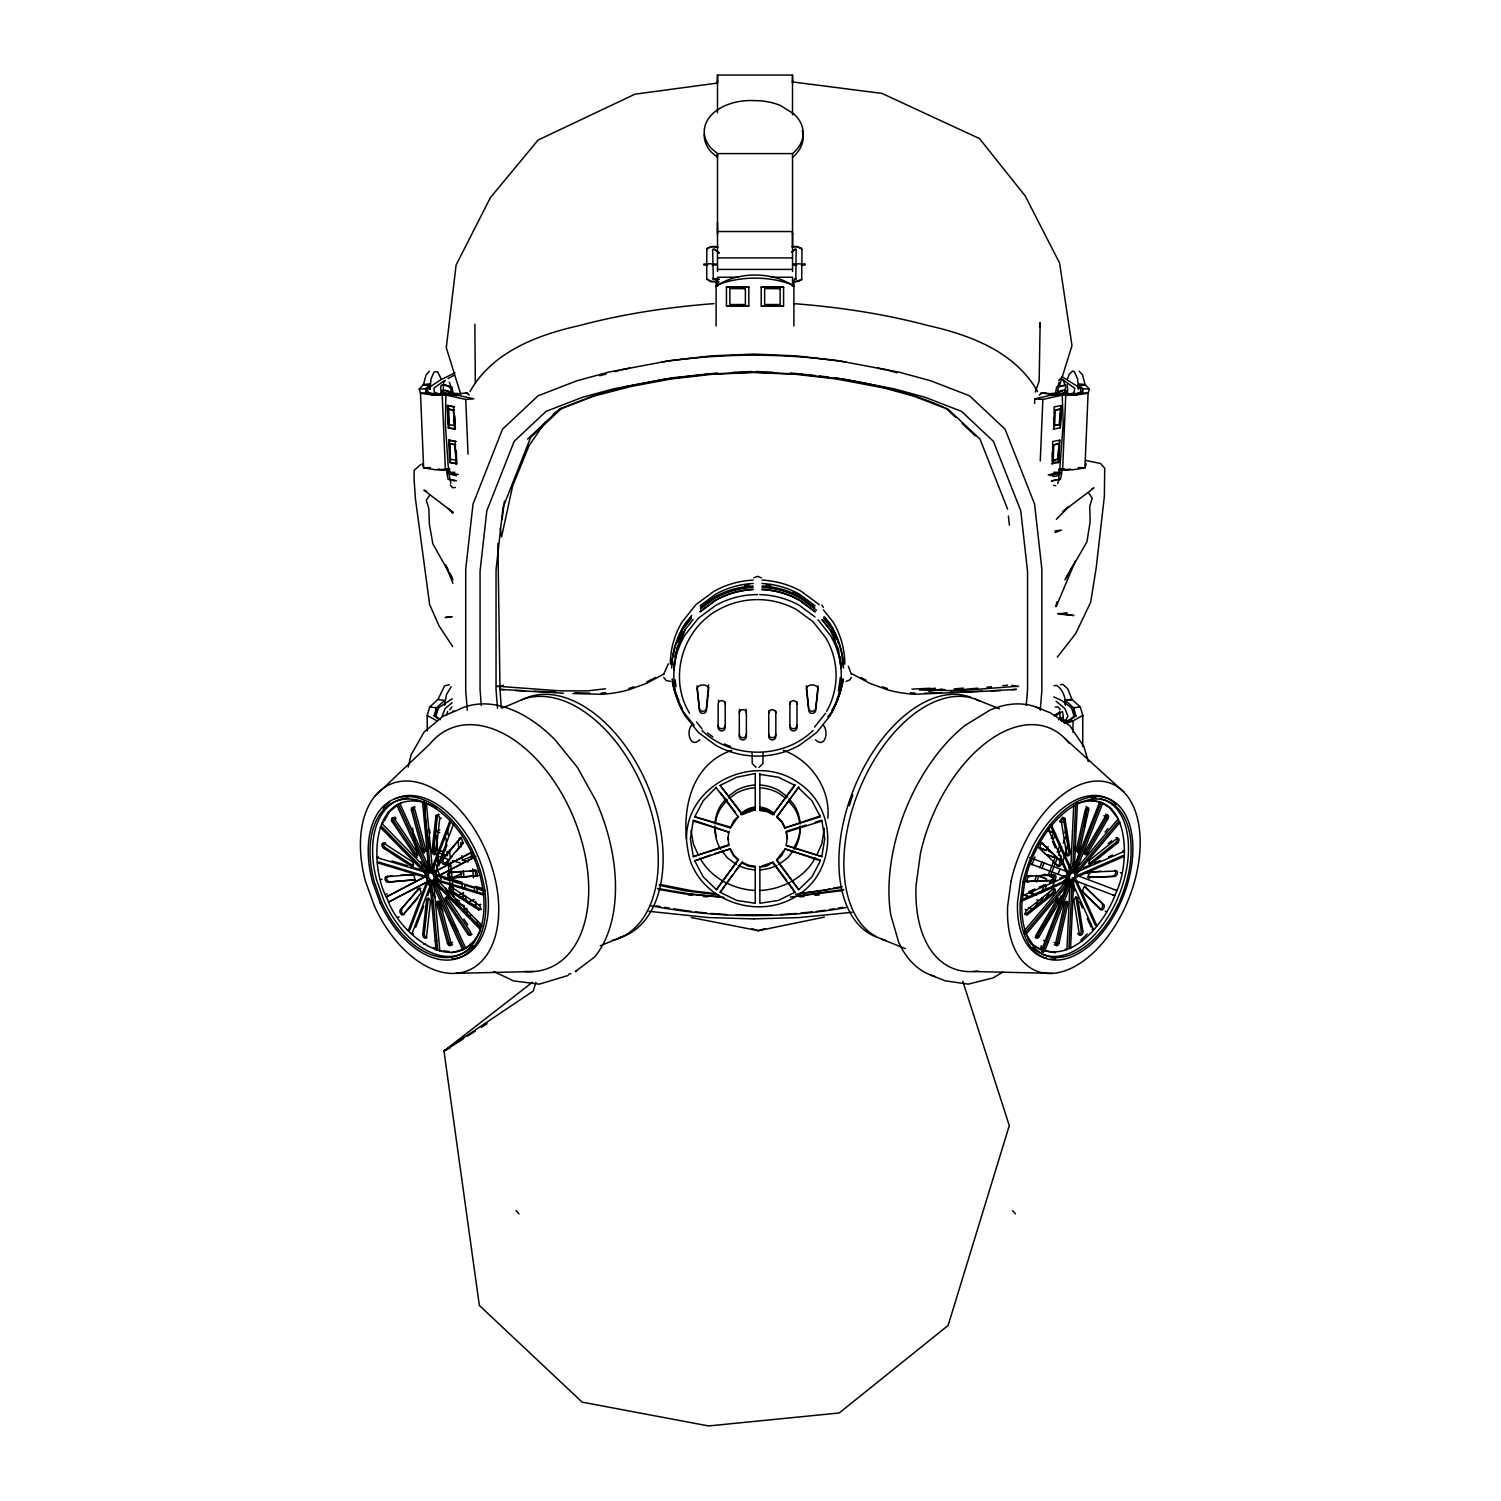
<?xml version="1.0" encoding="UTF-8"?>
<svg xmlns="http://www.w3.org/2000/svg" width="1501" height="1501" viewBox="0 0 1501 1501"><rect width="100%" height="100%" fill="white"/><g stroke="black" fill="none" stroke-linecap="round" stroke-linejoin="round"><path stroke-width="1.5" d="M717.497 229.297L717.497 228.208M717.497 112.669L717.497 75.05L792.528 75.05L792.528 82.367M717.497 234.25L717.497 222.317M717.497 157.192L717.497 153.609L711.624 148.655A45.274 30.977 0 0 1 713.575 112.856C724.964 103.231 740.368 99.873 755.003 100.623A48.595 33.247 0 0 1 780.689 105.633L793.823 113.888A47.225 32.29 0 0 1 792.528 153.609L792.528 271.4M755.247 810.502L755.247 773.503L736.803 777.218L720.161 785.398L742.169 814.611L755.247 809.621L748.38 810.671L742.169 814.611M789.47 884.07L794.967 892.269L778.325 900.45L759.862 903.264L759.881 866.265M792.528 234.175L792.528 233.162M792.509 114.789L792.528 75.05M792.528 247.121L792.528 232.58M706.727 278.754L706.783 249.466M712.6 249.541L713.35 279.055A3.096 2.927 0 0 0 713.951 279.148L718.923 279.148M1065.485 704.87C1065.597 697.796 1062.877 689.072 1056.404 685.375L1054.002 685.713M1072.99 732.413L1073.027 720.93L1082.821 715.395L1080.288 706.971L1072.014 699.447L1067.755 688.828L1062.933 684.4L1060.513 684.719M1082.709 746.597L1082.821 715.395M1065.335 705.038L1065.354 700.442L1072.014 699.447L1065.391 700.367L1072.014 699.447M1073.496 714.682L1073.553 707.797L1065.429 700.498M1061.882 469.194L1061.845 470.695A14.71 4.109 -84.6 0 1 1061.582 474.072L1060.363 479.307L1051.432 481.07M1018.579 686.182L958.426 690.723L919.419 690.028L935.461 688.227M1060.4 719.805L1059.5 711.286M1034.564 403.413L1034.752 398.853L1053.514 394.669L1041.394 392.83L1039.405 395.138M1040.268 460.957L1042.857 399.435L1062.239 395.138L1063.196 423.995L1059.668 470.245L1058.956 472.59L1048.205 474.991M1051.751 463.771L1058.862 462.421L1059.8 440.149L1052.689 441.5L1052.539 463.828L1052.22 452.645M1053.214 429.155L1060.325 427.804L1061.263 405.533L1054.152 406.884L1054.002 429.211L1053.683 418.029M1053.177 460.3L1053.833 444.878L1059.162 443.677L1058.505 459.1L1052.407 460.244L1058.505 459.1M1054.64 425.684L1055.297 410.261L1060.625 409.06L1059.969 424.483L1053.871 425.627L1059.969 424.483M1057.736 459.043L1059.162 443.677M1059.199 424.427L1060.625 409.06M1058.092 462.364L1058.655 449.005M1058.843 444.54L1059.8 440.149M1078.431 389.153L1078.637 384.481L1085.129 384.669L1089.388 389.04L1088.056 393.262L1076.78 394.913A16.567 1.52 2.6 0 1 1068.093 395.213L1057.905 394.632M1079.181 371.197L1082.484 374.837L1085.129 384.669L1078.712 384.444L1078.506 389.115L1077.568 378.871L1074.528 372.004L1072.821 371.01L1069.331 374.049L1067.342 379.153M1082.709 393.431L1082.915 388.759L1078.637 384.481M1068.524 881.125L1068.28 886.209L1069.875 886.847M1050.025 824.818L1069.181 867.259L1068.937 872.344L1070.532 872.982M1073.74 805.024L1070.438 874.839L1022.143 895.928M1073.534 885.252L1071.939 884.614L1068.975 947.487L1070.569 948.125L1073.872 878.31L1124.23 856.32L1122.635 855.683L1077.268 875.496L1078.881 876.134M1075.804 802.772L1072.84 865.664L1074.435 866.302M446.791 715.095L447.636 711.436M1052.107 474.016C1050.944 479.926 1065.035 473.753 1060.4 469.25M673.836 670.046L676.688 649.276L685.056 629.67L693.03 619.632M443.546 390.579L444.221 393.412M1026.271 705.47L1027.547 689.71L1027.547 571.281L1020.755 510.734L993.399 441.294L961.522 411.368L925.198 397.315L894.465 388.928L842.98 379.153L798.851 374.068L753.802 372.154L708.753 374.068L664.624 379.153L613.14 388.928L582.407 397.315L546.064 411.368L514.205 441.294L486.831 510.734L480.057 571.281L480.057 689.71L481.333 705.47M1055.278 394.369L1056.648 386.826L1065.672 384.988M1057.098 394.557L1058.449 387.014L1065.035 385.288M1057.83 394.557C1057.192 389.678 1070.288 388.159 1066.16 393.6M1040.287 710.292L1041.863 690.629L1041.863 569.198L1034.583 504.073L1005.07 429.192L969.533 395.795L930.582 380.747L898.799 372.079L838.177 360.69L796.468 355.906L753.802 354.067L711.136 355.906L669.427 360.69L608.806 372.079L577.003 380.747L538.071 395.795L502.516 429.192L473.021 504.073L465.723 569.198L465.723 690.629L467.318 710.292M1063.046 720.949L1063.215 718.51A14.222 3.696 -84 0 0 1063.233 715.921L1062.502 711.418L1054.603 716.465M1060.475 718.829L1060.475 717.553M818.064 685.732L815.756 707.853A3.527 3.434 0 0 1 812.21 711.268A3.527 3.434 0 0 1 808.683 707.853L806.375 685.732M708.753 688.49L706.446 710.011A3.527 3.434 0 0 1 702.9 713.425A3.527 3.434 0 0 1 699.372 710.011L697.064 688.49C698.453 683.799 706.145 683.987 708.753 687.608L707.965 686.745M422.757 934.354L426.603 899.831A2.796 1.726 67.5 0 1 428.761 898.686A2.796 1.726 67.5 0 1 430.393 902.289L426.547 936.812A2.796 1.726 67.5 0 1 424.389 937.937A2.796 1.726 67.5 0 1 422.757 934.354L424.295 933.716L428.141 899.193A2.796 1.726 67.5 0 1 428.517 898.161M432.044 850.861L435.89 816.338A2.796 1.726 67.5 0 1 438.048 815.193A2.796 1.726 67.5 0 1 439.68 818.795L435.834 853.318A2.796 1.726 67.5 0 1 433.676 854.444A2.796 1.726 67.5 0 1 432.044 850.861L433.583 850.223L437.429 815.7A2.796 1.726 67.5 0 1 439.099 814.33M1061.845 376.62L1080.889 388.496L1080.326 392.68C1077.005 393.093 1069.444 395.945 1067.455 392.924A14.71 4.109 -84.6 0 0 1067.68 389.566L1067.192 384.744M502.103 519.44L504.449 501.165M1039.555 327.049L1040.155 322.452L1039.161 380.935L1035.352 392.024M1074.191 392.286L1074.716 388.215L1062.595 379.678M1027.753 938.594L1031.056 943.529C1066.611 971.016 1104.586 924.71 1115.843 893.095C1131.154 862.325 1129.934 786.468 1077.418 803.41L1074.116 873.226L1124.474 851.236L1122.879 850.598M838.44 691.079L840.316 677.533M706.783 249.766L707.009 248.678M448.18 469.25L447.767 473.509L456.379 475.761M686.539 838.834C685.863 783.635 755.922 751.232 799.301 783.409C837.145 808.683 837.145 868.985 799.301 894.24C762.302 920.657 704.644 903.64 690.028 859.998C679.653 819.79 686.801 765.397 731.794 750.369M693.312 821.028L728.923 832.192L693.312 820.146L690.385 838.834L693.312 856.621L728.923 845.457L727.835 837.933M727.835 838.834L728.923 831.31M815.137 822.229L821.816 820.146L824.743 838.834L821.816 856.621L786.205 845.457L787.293 837.933L786.205 831.31L806.243 825.025M824.368 828.271L821.816 843.843L817.219 854.088M827.82 818.214C830.747 789.001 810.803 760.069 783.334 750.369M450.206 394.519L450.975 390.504M450 471.239L449.231 475.254L450.882 483.566M691.811 725.133C685.694 731.193 690.366 749.262 699.729 739.655M450.675 394.632L440.468 395.213A16.567 1.52 -2.6 0 1 431.763 394.913L420.524 393.262L419.192 389.04L423.451 384.669L426.096 374.837L429.399 371.197M429.999 389.153L431.031 378.871L434.052 372.004L437.504 371.704L441.256 379.153M1055.672 943.153L1064.303 904.259A2.796 1.632 -68.2 0 1 1066.629 901.482A2.796 1.632 -68.2 0 1 1067.774 904.034L1059.143 942.928A2.796 1.632 -68.2 0 1 1056.817 945.705A2.796 1.632 -68.2 0 1 1055.672 943.153L1054.077 942.515M1076.536 849.116L1085.167 810.221A2.796 1.632 -68.2 0 1 1087.493 807.444A2.796 1.632 -68.2 0 1 1088.638 809.977L1080.007 848.872A2.796 1.632 -68.2 0 1 1077.68 851.649A2.796 1.632 -68.2 0 1 1076.536 849.116L1074.941 848.478M1054.434 944.767A2.796 1.632 -68.2 0 0 1057.548 942.29L1066.179 903.396A2.796 1.632 -68.2 0 0 1066.085 901.557M1075.298 850.711A2.796 1.632 -68.2 0 0 1078.412 848.234L1087.043 809.339A2.796 1.632 -68.2 0 0 1085.898 806.806M408.178 767.011L411.011 755.097L423.995 732.169L442.833 716.371M469.194 395.138L467.186 392.83L446.341 395.138L445.835 397.202L445.384 423.995L448.18 465.779L449.625 472.59L458.237 474.504M1055.841 606.066L1056.985 601.826M427.26 730.987L427.203 715.395L429.718 706.971L437.992 699.447L444.634 685.769L449.493 684.719M434.033 715.939L436.472 707.797L444.652 700.442L444.69 705.038M535.951 982.292L533.249 991.035L443.977 1051L479.344 1305.42L582.144 1402.14L708.585 1425.95L839.228 1412.966L948.125 1325.439L1009.291 1125.6L962.798 981.335M1059.518 385.682L1071.977 345.662L1059.593 263.069L1025.145 195.862L979.496 138.599L881.931 93.4L792.678 81.955M1058.017 394.219L1066.517 394.819A12.608 1.163 2.6 0 0 1072.577 394.65L1081.639 392.774L1082.915 388.759L1089.388 389.04M1086.236 463.753L1084.904 467.974L1073.628 469.625A16.567 1.52 2.6 0 1 1064.941 469.907L1060.044 469.719M1057.924 386.001L1059.256 382.211M1064.078 395.119L1065.729 386.808L1063.327 380.353M1057.698 483.566L1059.031 479.776L1058.58 471.239M442.908 384.988L451.932 386.826L453.302 394.369M1061.751 720.611L1062.276 717.328L1058.355 719.823M449.868 820.972L430.205 872.813L381.723 823.336L383.28 822.698M426.678 882.1L428.217 881.462L409.792 930.057L408.234 930.695L428.704 876.734L380.241 827.276L381.779 826.638L425.44 871.18L423.901 871.818M450.619 822.435L432.288 870.73L430.749 871.368M454.203 822.454L433.733 876.415L482.196 925.873M415.721 927.318L423.732 906.191M427.747 895.628L433.226 881.125L431.688 881.762M439.699 864.069L446.923 845.063M663.686 674.456L668.226 663.874M1030.624 862.099L1032.163 858.159M1031.919 864.857L1035.015 856.958M1034.47 881.218L1036.797 875.308M1039.743 867.822L1042.069 861.893M1038.73 847.502L1046.553 850.467L1048.092 846.508M1051.207 838.609L1053.514 832.68L1049.443 831.066M1033.457 889.905L1031.9 893.864L1035.803 895.346M1036.553 882.006L1038.88 876.077L1046.704 879.042L1038.542 875.777M1041.807 868.61L1044.133 862.681M1053.27 839.397L1055.597 833.468M1060.081 822.041L1061.639 818.083M1035.315 908.049L1038.336 900.356L1036.684 899.718M1041.262 892.87L1044.377 884.971M1048.936 855.289L1055.053 857.728L1048.073 875.515L1044.171 874.032M1057.211 852.23L1060.325 844.331M1064.809 832.905L1066.198 829.34M1044.114 891.669L1046.441 885.759M1059.293 853.018L1061.62 847.089M1063.158 843.13L1065.485 837.22L1066.442 837.577M1029.742 863.525L1069.613 878.592L1041.563 950.058L1039.968 949.42L1041.394 945.78M1061.001 895.834L1058.449 902.307L1060.062 902.945M1068.862 880.505L1067.267 879.867L1065.222 885.065L1066.817 885.703M1074.528 861.368L1070.795 870.861L1072.389 871.499M1077.887 852.774L1080.42 846.339M1069.631 882.738L1043.026 950.565L1044.621 951.202L1072.671 879.755M1115.074 889.774L1116.669 890.412L1074.697 874.558L1102.747 803.091L1101.152 802.453L1075.898 866.809L1077.493 867.447M440.318 719.692L435.478 715.864L438.761 707.684L452.195 698.791M441.988 716.427L445.178 708.453L452.157 702.731M1056.16 606.667L1075.316 561.149M851.405 677.383L850.016 679.784L846.189 681.416M1064.359 393.412L1065.016 390.429M676.688 649.276L685.056 629.801M706.84 249.372L707.309 248.303M793.973 249.992L796.055 249.241L794.404 249.41M801.722 279.58L801.966 249.466M1051.526 880.862L1053.195 877.447L1049.124 875.815M730.349 827.952L733.501 821.085L738.436 816.338L730.349 827.952L694.738 816.807L703.219 800.746L716.427 787.124M783.728 850.804L776.692 859.548L798.701 889.643L811.91 876.903L820.39 860.861L784.779 848.815L820.39 859.96M784.779 849.697L781.627 855.683L776.692 860.429L798.701 889.643M815.099 858.103C804.423 877.86 781.89 889.436 759.862 890.487M1073.253 564.883L1065.053 579.799L1086.912 541.88L1090.139 521.86L1089.745 506.212L1092.24 498.163L1088.732 493.003M485.086 890.412L432.888 874.558L426.378 803.091C370.353 787.012 368.965 866.884 387.521 899.474C399.341 934.391 457.373 980.753 480.695 929.794L432.232 880.337L411.762 934.297L413.319 933.641M384.312 820.859L389.528 811.647L398.347 804.386L428.46 870.636M1105.43 816.338L1085.261 850.861A2.796 1.632 -68.2 0 0 1085.092 854.444A2.796 1.632 -68.2 0 0 1087.681 853.318L1107.851 818.795A2.796 1.632 -68.2 0 0 1108.019 815.193A2.796 1.632 -68.2 0 0 1105.43 816.338L1103.835 815.7M1035.052 937.543A2.796 1.632 -68.2 0 0 1037.285 936.174L1057.455 901.651A2.796 1.632 -68.2 0 0 1057.905 898.461M1084.285 854.107A2.796 1.632 -68.2 0 0 1086.086 852.681L1106.256 818.158A2.796 1.632 -68.2 0 0 1105.637 814.255M1038.88 936.812L1059.049 902.289A2.796 1.632 -68.2 0 0 1059.218 898.686A2.796 1.632 -68.2 0 0 1056.629 899.831L1036.459 934.354A2.796 1.632 -68.2 0 0 1036.29 937.937A2.796 1.632 -68.2 0 0 1038.88 936.812L1037.285 936.174M445.272 380.353L443.621 382.793L443.17 391.311M1064.565 721.268L1062.333 720.086M1065.335 721.343L1061.488 719.823M429.793 495.124L426.265 500.302L428.836 508.332L429.361 523.98L432.87 543.962L453.039 579.761M545.632 421.725L529.121 445.478L512.648 485.968L501.578 536.833L500.189 528.146M449.531 471.183L449.643 473.359L456.06 475.01M1037.81 905.347L1042.932 898.03L1041.788 897.598M1040.962 393.806L1042.351 392.812L1062.239 395.138M470.001 391.555C492.403 351.703 537.677 334.854 579.93 325.436C623.778 313.765 668.789 307.086 713.988 303.615M794.123 249.635L793.166 251.061M714.776 853.694L730.349 848.815L733.501 854.801L738.436 859.548L716.427 889.643L703.219 876.903L694.738 860.861L710.311 855.082M759.862 773.503L759.881 810.502L766.748 811.553L772.959 814.611L794.967 784.498M716.427 889.643L738.436 859.548M772.959 814.611L794.967 785.398L778.325 777.218L759.862 774.385M732.544 874.952L720.161 892.269L736.803 900.45L755.247 903.264L755.247 866.265L748.38 865.214L742.169 862.156L735.284 871.293M776.692 817.219L798.701 787.124L776.692 817.219L781.627 821.966L784.779 827.952L820.39 816.807L811.91 800.746L798.701 788.006M720.161 892.269L742.169 862.156M1055.953 396.17L1057.042 394.744M1057.323 657.157L1075.673 633.61L1090.645 602.351L1096.237 567.603L1104.361 496.399L1104.717 468.218L1100.514 463.471L1085.598 460.451M451.163 686.764L446.529 694.419L444.54 704.87M716.108 286.391C736.841 271.249 773.165 271.249 793.898 286.391M796.018 278.717L795.342 279.055A3.096 2.927 0 0 1 794.742 279.148L794.348 279.148M801.722 279.28L799.057 281.287L794.536 281.963M691.698 615.391L685.056 623.759A82.292 80.116 0 0 0 676.688 643.235M691.379 616.986L683.199 627.287A84.431 82.199 0 0 0 671.81 664.399M691.379 618.468L683.199 628.75A84.431 82.199 0 0 0 671.716 668.039M726.09 798.701L720.668 805.493A41.859 40.771 0 0 0 715.02 823.899M727.441 799.77L720.668 808.27A41.859 40.771 0 0 0 715.489 822.379M814.48 727.159L825.569 713.219M827.839 716.765L831.929 711.605A84.431 82.199 0 0 0 842.962 678.827M793.11 851.067L787.687 857.878L778.869 864.407M449.737 709.729L452.026 706.915M417.785 898.236L403.356 914.559A2.796 1.726 67.5 0 1 400.673 913.734A2.796 1.726 67.5 0 1 400.335 910.056L419.06 888.517A2.796 1.726 67.5 0 1 420.843 888.404M460.619 837.952L443.433 858.853A2.796 1.726 67.5 0 0 443.771 862.531A2.796 1.726 67.5 0 0 446.454 863.356L444.915 863.994A2.796 1.726 67.5 0 1 442.232 863.169A2.796 1.726 67.5 0 1 441.894 859.51L460.619 837.952A2.796 1.726 67.5 0 1 461.426 837.539M400.335 910.056L419.06 888.517M403.356 914.559L420.543 893.639A2.796 1.726 67.5 0 0 420.205 889.962A2.796 1.726 67.5 0 0 417.522 889.155M444.915 863.994L463.64 842.436L456.492 851.161M447.898 861.612L452.195 856.377M1073.703 869.417L1078.806 863.338M1105.017 832.098L1107.926 828.627M1024.451 933.641L1067.417 882.438M1058.655 380.597L1061.113 378.008M1056.348 519.346L1069.031 506.475L1064.19 510.302M429.905 384.519L423.451 384.669L429.868 384.444L430.093 389.115L429.943 384.481L425.665 388.759L419.192 389.04M1087.231 933.903L1080.814 940.226L1082.409 940.864M375.025 796.093L429.886 743.971A129.518 79.722 67.5 0 1 573.42 817.238A129.518 79.722 67.5 0 1 524.562 971.41M527.583 439.118L559.047 409.567L593.852 396.114L631.377 386.395L671.003 379.002L712.037 374.293L753.802 372.492L795.549 374.293L836.601 379.002L884.07 388.027L913.753 396.114L948.557 409.567L980.003 439.118L1007.603 509.139M707.309 248.603L708.191 247.627M801.403 279.674L794.536 281.663M1064.378 469.081L1062.614 469.175M474.222 941.671L465.629 948.125L433.902 878.31L475.855 856.32M716.108 285.509C739.599 275.677 770.426 275.677 793.898 285.509M1108.17 843.524L1111.678 840.748M1026.797 910.056L1053.139 889.155A2.796 1.632 -68.2 0 1 1055.297 889.962A2.796 1.632 -68.2 0 1 1053.852 893.639L1027.528 914.559A2.796 1.632 -68.2 0 1 1025.371 913.734A2.796 1.632 -68.2 0 1 1026.797 910.056L1025.202 909.418M1024.545 914.259A2.796 1.632 -68.2 0 0 1025.915 913.921L1052.257 893.001A2.796 1.632 -68.2 0 0 1053.683 889.324A2.796 1.632 -68.2 0 0 1051.526 888.517L1053.139 889.155M1089.107 863.657A2.796 1.632 -68.2 0 0 1089.576 863.356L1115.918 842.436A2.796 1.632 -68.2 0 0 1117.382 839.397A2.796 1.632 -68.2 0 0 1116.144 837.539M1091.189 863.994L1117.513 843.074A2.796 1.632 -68.2 0 0 1118.958 839.415A2.796 1.632 -68.2 0 0 1116.8 838.59L1090.458 859.51A2.796 1.632 -68.2 0 0 1089.013 863.169A2.796 1.632 -68.2 0 0 1091.189 863.994L1089.576 863.356M450.187 1047.773L443.977 1051L532.517 982.179M553.212 414.257L561.712 407.784M1075.954 715.808L1068.993 721.099A13.884 2.176 -6.1 0 1 1063.609 722.694M753.727 577.866L757.555 576.328L761.401 577.866M700.085 605.747L715.696 594.19A84.394 82.18 0 0 1 753.202 583.495M706.07 602.82L709.485 600.287M700.404 607.492L714.626 596.966A86.551 84.262 0 0 1 753.089 585.99M700.404 608.974L714.626 598.43A86.551 84.262 0 0 1 753.089 587.454M700.085 611.658L715.696 600.119A84.394 82.18 0 0 1 753.202 589.405M700.085 611.808L715.696 600.25A84.394 82.18 0 0 1 753.202 589.537M813.035 730.537C783.109 759.393 732.019 759.393 702.093 730.537M729.205 795.68L736.259 790.464A42.947 41.822 0 0 1 755.341 785.004M729.205 798.457L736.259 793.222A42.947 41.822 0 0 1 755.341 787.781M740.687 813.73L745.641 810.09A24.054 23.416 0 0 1 755.491 807.088M740.687 814.668L745.641 811.009A24.054 23.416 0 0 1 755.491 808.007M1062.764 511.541L1093.91 487.975L1091.583 488.988M791.665 252.149L793.166 250.761M450.563 394.219L442.213 395.195L445.384 469.888L448.536 469.719M449.962 469.269L443.621 469.926A16.567 1.52 -2.6 0 1 434.915 469.625M707.703 248.247L711.849 246.558A14.503 13.734 0 0 1 715.245 246.539L718.135 247.196M1054.659 715.245L1058.543 712.75M795.811 279.186L796.149 249.541M443.977 1051L463.603 1038.579M467.524 1036.084L475.367 1031.112M481.258 1027.397L487.15 1023.663M1069.669 720.686L1072.427 721.212A18.312 2.871 -6.1 0 1 1064.641 723.313M1002.706 972.123L993.23 977.864L968.22 984.149L945.161 980.828L930.995 975.162M444.165 380.747L433.864 388.215L434.408 392.286M664.099 673.911L646.818 683.218L628.844 689.785A236.145 170.589 88.2 0 1 601.132 694.269L572.857 693.575M448.011 378.571L454.128 375.306M420.862 464.391L414.145 470.432L414.088 479.551L415.421 498.613L429.624 604.471L439.118 626.011L452.627 646.443M471.558 852.287L431.594 873.226L399.848 803.41L401.386 802.772M430.205 885.703L431.744 885.065L437.598 949.42L436.059 950.058L429.549 878.592L377.351 862.737L378.89 862.099L425.909 876.378L386.583 896.829L428.536 874.839L396.789 805.024L398.347 804.386M433.132 872.588L471.108 852.681M428.217 881.462L388.89 901.913L430.843 879.905L462.589 949.72L464.128 949.082L434.014 882.832M473.434 857.765L435.009 877.729M646.818 681.848L655.562 677.476M786.712 880.43L772.959 862.156L762.17 865.908M772.959 862.156L766.748 866.096L759.881 867.146M795.811 278.886L795.342 279.355A3.096 2.927 0 0 1 794.742 279.449L794.348 279.449M445.797 393.881L445.215 393.393M1028.785 891.688L1034.977 888.986M1039.105 887.185L1045.296 884.483M1049.405 882.682L1055.597 879.98M1059.725 878.179L1068.843 874.201M1083.703 867.709L1089.876 865.008M1094.004 863.206L1100.195 860.505M1108.432 856.902L1112.56 855.101M1022.369 899.455L1067.267 879.867M1021.9 901.013L1070.213 879.905L1066.911 949.72L1065.297 949.082M454.972 372.83L440.562 379.903L427.691 388.496L428.254 392.68L435.665 394.106L449.362 393.6M1074.191 392.23C1072.427 395.645 1058.974 391.949 1063.308 394.031M443.602 715.883L457.298 710.236A143.965 88.615 67.5 0 1 555.201 739.974L577.416 767.424L595.503 799.92A143.965 88.615 67.5 0 1 594.677 956.944L575.352 971.579A4.39 3.396 50.5 0 0 576.665 970.397M502.103 708.059L516.738 701.999A128.805 79.29 67.5 0 1 644.079 790.858A128.805 79.29 67.5 0 1 612.464 940.414M387.99 812.285L389.528 811.647M411.443 810.221A2.796 1.726 67.5 0 1 412.494 807.444A2.796 1.726 67.5 0 1 414.989 809.977L425.534 848.872A2.796 1.726 67.5 0 1 424.464 851.649A2.796 1.726 67.5 0 1 421.987 849.116L411.443 810.221L413 809.583A2.796 1.726 67.5 0 1 415.026 807.106M394.65 819.021L416.734 851.855A2.796 1.726 67.5 0 1 417.072 855.532A2.796 1.726 67.5 0 1 414.389 854.726L392.305 821.873A2.796 1.726 67.5 0 1 391.967 818.195A2.796 1.726 67.5 0 1 394.65 819.021L396.189 818.383M392.305 821.873L393.844 821.235A2.796 1.726 67.5 0 1 393.862 817.276M435.89 816.338L437.429 815.7M439.68 818.795L441.219 818.158M413.338 865.777A2.796 1.726 67.5 0 1 412.85 865.533L411.293 866.19L383.581 848.196A2.796 1.726 67.5 0 1 381.948 844.594A2.796 1.726 67.5 0 1 384.106 843.468L385.644 842.83M383.581 848.196L385.119 847.558L412.85 865.533M435.421 826.976L435.834 831.423L439.774 829.79M378.421 856.902L376.864 857.54L429.08 873.394L422.569 801.928L424.126 801.29L430.299 869.117M421.987 849.116L423.526 848.478A2.796 1.726 67.5 0 0 426.021 851.011A2.796 1.726 67.5 0 0 427.072 848.234M416.734 851.855L418.272 851.217A2.796 1.726 67.5 0 1 418.629 851.855M414.389 854.726L415.927 854.088A2.796 1.726 67.5 0 0 417.822 855.307M384.106 843.468L411.837 861.461L413.375 860.823M439.737 851.911L445.647 849.472M387.633 882.119L415.102 879.792L387.633 882.119A2.796 1.726 67.5 0 1 385.138 879.567A2.796 1.726 67.5 0 1 386.189 876.79L392.061 875.871M380.466 879.867L382.005 879.23M441.894 859.51L443.433 858.853M428.442 866.302L429.98 865.664M425.383 867.897L426.922 867.259M386.189 876.79L413.657 874.464A2.796 1.726 67.5 0 1 415.12 875.158M432.232 867.447L433.77 866.809L434.258 872.006L432.701 872.644M444.878 863.45L448.818 861.818M428.911 871.499L430.449 870.861L423.695 863.957M427.691 872.982L429.23 872.344M435.759 871.049L437.298 870.411L435.271 875.777L440.093 880.693L484.861 894.296M461.989 855.758L462.383 860.204L472.233 856.133M424.37 877.016L425.909 876.378M385.719 894.465L387.258 893.827M434.277 874.97L435.815 874.332M438.067 876.134L439.605 875.496M478.219 875.59A2.796 1.726 67.5 0 1 477.787 875.702L450.319 878.029A2.796 1.726 67.5 0 1 447.823 875.496A2.796 1.726 67.5 0 1 448.874 872.719L461.22 871.368M434.746 880.168L436.284 879.53L440.506 888.798M433.526 881.65L435.065 881.012L435.553 886.209L433.995 886.847M438.536 881.331L440.093 880.693M450.319 878.029L477.787 875.702M461.858 873.695L452.026 877.766L450.6 862.212M437.054 885.252L438.592 884.614M448.874 872.719L476.342 870.392L469.869 870.805M481.296 909.212A2.796 1.726 67.5 0 1 479.87 909.043L478.331 909.681L450.6 891.688A2.796 1.726 67.5 0 1 448.968 888.104A2.796 1.726 67.5 0 1 451.126 886.96L452.683 886.322M426.603 899.831L428.141 899.193M450.6 891.688L452.157 891.05L479.87 909.043M430.393 902.289L431.932 901.651M431.763 902.945L433.32 902.307M397.577 917.505L399.116 916.867M457.692 895.29L463.603 892.851M436.904 904.259A2.796 1.726 67.5 0 1 437.954 901.482A2.796 1.726 67.5 0 1 440.45 904.034L450.994 942.928A2.796 1.726 67.5 0 1 449.925 945.705A2.796 1.726 67.5 0 1 447.448 943.153L436.904 904.259L438.461 903.621A2.796 1.726 67.5 0 1 438.724 901.257M445.703 901.294A2.796 1.726 67.5 0 1 445.365 897.617A2.796 1.726 67.5 0 1 448.048 898.424L470.132 931.277A2.796 1.726 67.5 0 1 470.47 934.935A2.796 1.726 67.5 0 1 467.787 934.129L445.703 901.294L447.242 900.656A2.796 1.726 67.5 0 1 446.904 896.979M459.1 897.804L465.01 895.365M468.237 902.007L474.147 899.549M451.126 886.96L478.857 904.953L480.395 904.315A2.796 1.726 67.5 0 1 480.883 904.709M467.505 916.436L471.445 914.803M423.695 944.167L425.233 943.529M435.234 940.958L436.772 940.32M467.787 934.129L469.325 933.491A2.796 1.726 67.5 0 0 472.008 934.297M447.448 943.153L448.987 942.515A2.796 1.726 67.5 0 0 450.994 945.011M450.994 942.928L452.533 942.29M441.407 950.565L439.868 951.202L433.357 879.755L483.322 894.934M451.839 952.703L464.128 949.082M600.25 945.818L623.253 936.305M568.26 975.425L539.384 984.149L513.68 980.941L493.942 971.541M1055.165 532.592L1061.338 530.041L1054.922 531.016M758.962 767.386L762.902 763.54L763.09 753.202M708.772 247.627L711.005 246.971M712.956 249.372L714.438 249.147L719.092 253.05M497.638 686.614L503.417 685.3M628.844 688.49L634.004 686.82M445.272 394.031L446.998 393.487L444.521 393.412M728.923 844.575L693.312 856.621M784.779 827.952L820.39 815.906M694.738 860.861L730.349 848.815M787.293 838.834L786.205 832.192L821.816 821.028M765.022 928.612L758.418 930.676L691.286 917.543M456.379 395.551L454.559 395.007M456.961 395.57L457.936 395.101L455.366 394.969M599.743 375.738L606.273 373.955M614.978 371.573L619.331 370.391M1061.601 614.509L1067.211 613.046L1057.698 613.796L1073.815 615.504L1058.393 613.553M1050.381 475.573L1058.937 473.359L1059.049 471.183M1052.088 480.789L1056.404 479.682M568.729 974.205L570.849 973.661M1058.524 391.967L1062.802 390.879M829.659 889.174L823.392 890.637M439.999 393.994L441.144 392.924A14.71 4.109 84.6 0 1 440.9 389.566C438.33 379.265 455.235 386.902 451.482 394.557M1059.856 409.004L1055.297 410.261M1058.393 443.621L1053.833 444.878M621.527 369.79L629.67 368.12M824.387 917.111L758.418 930.676L751.701 928.612M791.984 246.783L793.522 246.539A14.503 13.734 0 0 1 796.918 246.558L801.74 248.978M840.954 887.541L795.436 894.24M440.825 393.806L442.026 393.694M833.505 888.142L842.342 886.566M843.712 889.53L796.956 896.003M838.308 908.067L842.718 907.317M842.924 890.525L790.352 897.073M825.175 910.263L816.431 911.445M829.546 909.531L833.937 908.799M846.039 907.598C781.589 919.025 715.076 918.068 650.815 905.76M1073.834 394.463L1076.78 394.913M1070.682 469.175L1069.406 469.344A12.608 1.163 2.6 0 1 1063.365 469.513L1058.618 469.269M821.16 890.994L799.32 893.489M852.136 912.308L799.151 917.561L754.046 918.893M451.632 616.648L445.272 617.53L452.045 616.761M792.734 246.933L793.522 246.839A14.503 13.734 0 0 1 796.918 246.858M717.215 83.099L634.942 94.188L538.109 140.025L490.414 197.588L456.098 265.02L446.285 347.669L460.751 394.35M605.485 688.79L587.266 690.892L560.117 690.854L496.55 686.182M942.515 689.053L928.687 690.91L944.898 689.597M453.039 394.407L457.449 393.525L451.801 393.187M1080.288 706.971L1073.553 707.797L1075.992 715.939M452.645 395.101L453.715 395.063M661.603 362.022C722.694 352.923 784.91 352.923 846.001 362.022M447.279 469.231L448.33 469.119M670.347 681.266L666.238 680.647L663.723 677.383M930.395 688.246L911.951 689.109M455.347 487.487L452.739 487.75L450.281 485.179M799.883 896.904L804.198 896.453M815.005 895.346L819.321 894.915M801.14 913.002L812.06 911.895M950.452 690.835L977.808 688.133M986.926 687.214L991.486 686.764M1002.893 685.638L1007.452 685.188M796.768 913.452L780.783 914.578M601.132 693.143L605.785 692.712M431.8 394.913L436.022 394.65A12.608 1.163 -2.6 0 0 442.063 394.819L442.795 394.801M991.26 690.741L1016.308 689.428M1061.451 720.649L1065.804 719.786L1067.98 716.296L1064.847 708.453L1056.104 701.305M1061.714 721.362L1064.434 721.062A9.025 1.407 -6.1 0 0 1069.669 719.692L1074.528 715.864L1071.264 707.684L1061.864 700.648L1053.796 696.914M453.658 394.969L454.709 394.894M954.167 688.865L963.436 688.115M443.921 393.337L444.915 393.281M434.389 392.23L438.423 393.712L450.112 393.224M446.341 395.138L465.723 399.435L473.828 398.853L455.066 394.669M447.317 405.533L454.428 406.884L447.317 405.533L448.255 427.804L455.366 429.155L454.803 415.796M447.955 409.06L454.071 410.205L447.955 409.06L448.611 424.483L454.728 425.627L454.353 416.809M448.611 424.483L448.724 409.004M454.728 425.627L453.283 410.261M448.255 427.804L455.366 429.155M448.78 440.149L455.891 441.5L448.78 440.149L449.718 462.421L456.829 463.771L456.266 450.413M449.418 443.677L455.535 444.821L449.418 443.677L450.075 459.1L456.173 460.244L455.816 451.426M450.075 459.1L450.187 443.621M456.173 460.244L454.747 444.878M449.718 462.421L456.829 463.771M447.467 469.1L445.422 469.325M449.625 472.59L454.822 472.215M1011.955 689.653L1016.308 689.353M1027.247 876.284A2.796 1.632 -68.2 0 1 1027.716 876.152L1032.332 875.852M1041.581 875.233L1054.715 875.102A2.796 1.632 -68.2 0 1 1055.878 877.653A2.796 1.632 -68.2 0 1 1053.552 880.43L1026.534 881.481A2.796 1.632 -68.2 0 1 1026.102 881.425M1100.721 871.312L1089.163 872.081L1116.181 871.03A2.796 1.632 -68.2 0 1 1117.326 873.563A2.796 1.632 -68.2 0 1 1114.999 876.34L1087.981 877.391A2.796 1.632 -68.2 0 1 1087.568 877.335M1027.716 876.152L1054.715 875.102M1026.534 881.481L1053.552 880.43M1087.981 877.391L1114.999 876.34M1000.923 690.535L915.178 694.269A236.145 170.589 -88.2 0 1 887.447 689.785L869.492 683.218L852.212 673.911M400.692 875.308L413.657 874.464M434.746 394.463L426.941 392.774L420.486 393.168L423.638 467.862L434.952 469.625M430.318 467.543L423.638 467.862L422.344 463.753M717.347 372.98L672.448 377.802L625.861 386.658L596.422 394.688L561.993 407.991L530.641 437.448L503.004 507.563L496.043 569.78L496.043 689.841L497.525 708.228M733.295 372.286L751.513 371.516M960.771 692.036L982.404 691.173M771.795 914.878L735.809 914.878M924.522 693.237L941.559 692.712M423.451 384.669L429.811 384.481M1055.278 706.971L1057.98 706.915L1060.269 709.729M455.61 973.361L533.324 971.522M1041.394 392.83L1042.351 392.812M446.679 469.156L444.221 469.081M445.947 469.513L445.215 469.513A12.608 1.163 -2.6 0 1 439.155 469.363M792.528 153.609L717.497 153.609L717.497 271.4M717.497 231.548L792.528 231.548M717.497 257.909L792.528 257.909M717.497 269.411L792.528 269.411M738.605 277.235L717.497 277.235L717.497 286.072M771.42 277.235L792.528 277.235L792.528 286.072M718.923 279.449L713.951 279.449A3.096 2.927 0 0 1 713.35 279.355L712.543 278.379M718.754 281.663L711.324 281.419L706.971 279.28M718.754 281.963L710.442 281.531L706.783 278.867M726.446 287.216L748.811 287.216M761.213 287.216L783.578 287.216M745.378 288.699L729.88 288.548L729.88 304.534L745.378 304.534L745.378 288.548M780.145 288.699L764.647 288.548L764.647 304.534L780.145 304.534L780.145 288.548M726.446 305.885L748.811 305.885M761.213 305.885L783.578 305.885M1053.214 394.969L1051.732 395.42M1056.779 393.187L1051.132 393.525L1055.541 394.407M1061.901 469.156L1063.158 469.325M1078.675 384.519L1085.129 384.669M467.186 392.83L466.229 392.812L467.618 393.806M452.664 711.174L454.296 711.211M973.68 971.522L1052.52 973.361M1064.059 393.412L1062.783 393.881M713.632 249.26L714.57 249.579M753.783 918.912L708.434 917.561L648.976 911.332M574.752 692.712L589.893 693.181M1058.468 393.224L1063.928 393.468M1059.218 393.6L1067.943 394.106M723.951 897.429L683.462 893.658L658.432 889.455M726.803 914.578L710.836 913.452M533.906 691.173L555.539 692.036M755.941 371.498L773.109 372.248M790.464 372.98L814.987 375.494M1081.621 392.849L1088.094 393.168L1084.942 467.862L1078.262 467.543M563.4 693.199L515.387 690.535M497.9 543.231L500.002 689.428L525.05 690.741M500.002 689.428L504.355 689.653M1061.113 469.1L1062.295 469.306M1034.752 398.853L1042.857 399.435M1061.263 405.533L1060.325 427.804M1053.664 462.045L1058.862 462.421M1053.758 472.215L1058.956 472.59M1054.922 394.969L1050.644 395.101L1052.201 395.551M793.579 303.615C838.796 307.105 883.808 313.765 927.656 325.473C969.927 334.873 1015.164 351.741 1037.585 391.555M910.525 692.712L915.178 693.143M721.362 897.054L689.353 893.827L657.494 888.442M688.265 894.915L692.599 895.346M703.406 896.453L707.721 896.904M691.173 911.445L673.668 908.799M695.545 911.895L706.464 913.002M1053.646 485.423L1055.728 485.63M439.174 469.344L437.898 469.175M1060.25 469.119L1061.301 469.231M1054.865 395.063L1055.935 395.101M819.471 376L828.439 377.032M716.39 893.733L692.618 890.9L660.102 884.483M429.718 706.971L436.472 707.797L436.51 714.682M412.156 799.789L420.13 800.802M443.395 950.827L449.381 951.578M716.015 246.933L715.245 246.839A14.503 13.734 0 0 0 711.849 246.858M718.698 894.952L684.212 890.637L659.127 885.215M437.992 699.447L444.577 700.498M1089.576 800.089L1099.689 801.928L1071.658 873.394L1029.686 857.54M1045.146 950.865L1055.259 952.703M759.881 809.621L766.748 810.671L772.959 813.711M755.247 867.146L748.38 866.096L742.169 863.056M755.247 890.487C733.239 889.436 710.705 877.86 700.029 858.103M1011.712 685.3L1017.472 686.614M656.05 905.797L660.459 906.566M664.887 907.317L669.296 908.067M1066.779 393.618L1068.581 393.994M835.156 377.802C872.194 383.731 909.081 391.78 943.472 407.165M877.935 368.12L886.078 369.79M797.763 246.971L800.558 247.928M445.797 390.879L450.075 391.967M452.176 479.682L456.492 480.789M454.672 480.977L448.105 479.232L446.998 474.072A14.71 4.109 84.6 0 1 446.735 470.695L446.716 469.194M888.254 370.391L896.979 372.755M435.834 831.423L439.718 832.605M433.789 851.517L435.196 851.93L434.183 840.823M437.767 852.718L447.504 855.683L447.092 851.236M462.383 860.204L468.218 861.968M452.345 860.58L460.132 862.944M391.855 860.974L407.521 865.739M412.006 867.09L425.44 871.18M434.427 873.92L462.008 882.288M475.442 886.378L482.159 888.404M443.583 878.648L449.756 880.524L450.769 891.538M484.748 891.144L476.962 888.78L477.356 893.226M459.437 900.731L455.159 899.437L457.467 903.583L464.015 905.553L464.691 912.927M468.218 903.414L476.005 905.778L475.592 901.332M730.349 827.07L694.738 816.807M882.307 686.82L887.447 688.49M1047.66 830.466L1053.514 832.68M1048.617 851.255L1052.539 852.718M1058.524 854.988L1061.226 856.002M1047.229 854.782L1055.053 857.728M1060.1 859.641L1057.136 858.516L1050.156 876.303L1053.195 877.447M1072.183 879.53L1114.624 895.609L1113.029 894.971M1022.575 894.39L1028.448 896.604L1022.331 894.164M1042.951 948.05L1045.034 948.838M1041.563 951.596L1043.645 952.366M756.148 767.386L752.226 763.54L752.039 753.202M426.397 491.108L423.92 490.133L452.852 512.197M1036.159 707.14L1050.325 712.806L1069.688 725.546M975.612 699.241L999.403 708.753M1101.152 802.453L1111.659 808.983M1087.043 809.339L1088.638 809.977M1106.256 818.158L1107.851 818.795M1062.633 817.201A2.796 1.632 -68.2 0 1 1063.402 818.383L1065.016 819.021L1070.251 851.855A2.796 1.632 -68.2 0 1 1068.806 855.532A2.796 1.632 -68.2 0 1 1066.648 854.726L1065.053 854.088A2.796 1.632 -68.2 0 0 1065.466 855.007M1115.918 842.436L1117.513 843.074M1060.138 820.766L1064.209 822.398M1059.8 821.235L1061.413 821.873L1066.648 854.726M1078.412 848.234L1080.007 848.872M1086.086 852.681L1087.681 853.318M1063.402 818.383L1068.637 851.217L1070.251 851.855M1116.181 871.03L1114.586 870.392A2.796 1.632 -68.2 0 1 1115.731 872.925A2.796 1.632 -68.2 0 1 1113.404 875.702M1120.309 872.625L1121.922 873.263M1060.982 861.461L1041.694 842.83L1060.982 861.461A2.796 1.632 -68.2 0 1 1060.813 865.045A2.796 1.632 -68.2 0 1 1058.224 866.19L1053.421 862.268M1040.437 848.027L1046.553 850.467M1058.224 866.19L1038.936 847.558L1045.371 854.088M1069.181 867.259L1070.776 867.897M1079.106 871.049L1077.512 870.411L1118.283 821.816L1119.877 822.454L1074.622 876.415L1096.931 925.873L1095.336 925.235L1075.241 880.693L1076.836 881.331M1073.853 872.006L1075.448 872.644M1065.879 871.18L1067.474 871.818M1067.511 874.783L1069.106 875.421M1072.277 877.672L1073.872 878.31M1071.057 879.117L1073.778 880.168M1063.834 876.378L1065.447 877.016M1068.487 878.179L1066.892 877.541L1063.609 881.462L1065.203 882.1M1103.779 904.953L1084.491 886.322L1103.779 904.953A2.796 1.632 -68.2 0 1 1103.61 908.537A2.796 1.632 -68.2 0 1 1101.021 909.681L1081.733 891.05A2.796 1.632 -68.2 0 1 1081.452 890.656M1070.326 881.012L1071.92 881.65M1081.733 891.05L1101.021 909.681M1075.654 896.847A2.796 1.632 -68.2 0 1 1076.067 897.786L1077.662 898.424L1082.915 931.277A2.796 1.632 -68.2 0 1 1081.47 934.935A2.796 1.632 -68.2 0 1 1079.313 934.129L1077.699 933.491M1105.205 911.145L1106.8 911.782M1052.257 893.001L1053.852 893.639M1066.179 903.396L1067.774 904.034M1057.455 901.651L1059.049 902.289M1062.708 903.621L1064.303 904.259M1061.507 903.452L1063.102 904.09M1029.536 892.739L1035.652 895.196M1092.053 929.157L1093.647 929.794L1071.32 880.337L1026.065 934.297L1032.65 944.167M1028.448 907.542L1032.519 909.174M1076.067 897.786L1081.302 930.62L1082.915 931.277M1025.915 913.921L1027.528 914.559M1057.548 942.29L1059.143 942.928M1043.551 940.32L1045.146 940.958M1046.591 941.465L1048.205 942.103M881.519 939.063L905.291 948.576M719.092 252.75L714.795 249.691M437.598 721.212L427.203 715.395M428.442 804.067L436.678 808.007M433.489 947.45L437.598 949.42M860.748 677.476L866.002 680.103M1031.056 943.529L1039.968 949.42M1065.785 394.801L1062.633 469.513M819.246 604.64L801.178 591.281A87.94 85.613 0 0 0 762.095 580.118M815.043 605.747L799.433 594.19A84.394 82.18 0 0 0 761.926 583.495M814.724 607.492L800.502 596.966A86.551 84.262 0 0 0 762.039 585.99M816.506 610.288L800.502 598.43A86.551 84.262 0 0 0 762.039 587.454M815.043 611.658L799.433 600.119A84.394 82.18 0 0 0 761.926 589.405M815.043 611.808L799.433 600.25A84.394 82.18 0 0 0 761.926 589.537M815.043 616.967L799.433 605.41A84.394 82.18 0 0 0 759.731 594.621M707.459 732.92L712.881 736.916M787.687 796.993L778.869 790.464A42.947 41.822 0 0 0 759.787 785.004M785.924 798.457L778.869 793.222A42.947 41.822 0 0 0 759.787 787.781M774.441 813.73L769.488 810.09A24.054 23.416 0 0 0 759.637 807.088M774.441 814.668L769.488 811.009A24.054 23.416 0 0 0 759.637 808.007M736.259 864.407L727.441 857.878L722.019 851.067M453.096 512.273L448.03 508.464L452.908 513.267M434.07 715.808L437.917 718.735M717.497 157.342L711.624 152.408A45.274 30.977 0 0 1 704.25 134.302M801.065 247.946L801.909 249.372M1065.072 738.623L1123.724 791.909M945.611 407.991L955.518 417.297M962.122 423.488L975.312 435.89M776.692 816.338L781.627 821.085L784.779 827.07M738.436 860.429L733.501 855.683L730.349 849.697M413.995 854.05L417.222 857.352M436.247 882.213L480.639 927.505M1012.575 1210.575L1015.483 1213.859M516.063 1210.575L518.971 1213.859M815.512 739.805C824.875 748.905 829.134 732.019 823.317 725.133M823.411 609.875L833.111 622.071A85.726 83.474 0 0 1 844.8 664.136M824.762 617.061L830.072 623.759A82.292 80.116 0 0 1 838.44 643.235M823.73 616.986L831.929 627.287A84.431 82.199 0 0 1 843.412 666.557M826.094 620.682L829.002 624.36M823.73 618.468L831.929 628.75A84.431 82.199 0 0 1 843.412 668.039M822.098 619.632L830.072 629.67L838.44 649.276L840.992 667.926M822.098 619.763L830.072 629.801M818.101 619.913L830.072 634.961A82.292 80.116 0 0 1 830.072 715.733L816.769 732.45L799.433 745.284A84.394 82.18 0 0 1 715.696 745.284L698.359 732.45L685.056 715.714A82.292 80.116 0 0 1 685.038 634.961L698.359 618.243L715.696 605.41A84.394 82.18 0 0 1 757.555 594.584M789.038 798.701L794.461 805.493A41.859 40.771 0 0 1 800.108 823.899M789.038 801.459L794.461 808.27A41.859 40.771 0 0 1 799.639 822.379M696.483 721.925L702.036 728.904M694.119 725.339L683.199 711.605A84.431 82.199 0 0 1 672.148 678.827M821.873 605.034L823.317 607.455M451.538 394.744L452.627 396.17M742.169 813.711L720.161 785.398M720.555 792.603L735.678 812.679M716.427 788.006L738.436 817.219M772.959 863.056L794.967 892.269M463.884 919.044L467.787 924.841M393.844 821.235L415.927 854.088M447.242 900.656L469.325 933.491M1070.269 726.24L1083.928 746.71L1088.281 761.57M1110.065 808.345L1118.264 818.852L1072.99 872.813L1051.619 825.456M451.763 893.32L453.771 896.923L452.345 881.293L462.064 884.258L462.477 888.705M697.909 854.088L693.312 843.843L691.117 830.485M445.928 565.239L447.992 569.367M450.075 573.495L452.157 577.641M422.363 848.891L424.258 853.075M428.066 861.461L431.519 869.041M1048.336 829.396L1069.706 876.734L1024.432 930.695L1025.033 932.74M1052.482 841.479L1055.353 847.84M1060.138 858.459L1068.093 876.096M1071.939 884.614L1074.81 890.975M1079.594 901.576L1082.465 907.955M1087.249 918.556L1091.096 927.036M689.559 713.219C668.058 678.114 682.336 629.125 718.304 609.762A79.159 77.076 0 0 1 796.825 609.762L813.092 621.789L825.569 637.475A77.17 75.144 0 0 1 826.676 711.305M442.42 393.6C438.273 388.384 451.313 389.566 450.75 394.557M445.684 565.183L452.927 583.289M848.328 666.256L851.442 674.456M447.579 860.336L449.793 866.49M436.284 858.441L438.967 865.889L438.086 856.245L447.823 859.21L449.231 874.764M434.558 861.011L441.219 879.511M420.599 861.593L429.136 885.252A129.518 79.722 67.5 0 0 435.102 897.335M449.324 382.211L450.656 386.001M426.959 392.849L425.665 388.759L425.871 393.431M413 809.583L423.526 848.478M438.461 903.621L448.987 942.515M708.547 684.812L706.446 707.853A3.527 3.434 0 0 1 702.9 711.268A3.527 3.434 0 0 1 699.372 707.853L697.064 685.732M1057.605 390.504L1058.374 394.519M429.474 829.49L430.13 833.111M1079.313 934.129L1074.059 901.294A2.796 1.632 -68.2 0 1 1075.504 897.617A2.796 1.632 -68.2 0 1 1077.662 898.424M675.112 679.803L676.05 686.576M1008.372 516.025L1009.404 525.2M475.217 869.698L475.836 876.359M480.114 923.415L480.526 927.862M471.108 852.043L471.708 858.722M472.646 868.91L473.453 877.804M474.785 892.438L474.372 887.992L464.653 885.046L465.047 889.474M477.337 920.413L477.731 924.86M460.769 842.417L461.182 846.864M463.321 870.392L463.922 877.072M465.666 896.153L466.06 900.6M466.773 908.368L467.318 914.409M458.199 841.648L458.799 848.309M460.938 871.837L461.351 876.284M462.871 893.151L463.49 899.812M447.542 828.496L448.142 835.156M449.474 849.791L450.075 856.471M445.891 837.896L446.491 844.575M436.153 834.95L437.56 850.504M500.002 689.353L501.259 707.721M465.723 399.435L468.031 454.128M453.64 406.94L454.578 429.211M455.103 441.557L456.041 463.828M448.086 405.476L449.024 427.747M449.549 440.093L450.488 462.364M474.86 324.272L475.329 382.736M792.528 80.604L792.528 83.23M717.497 75.05L717.497 82.367M717.497 80.604L717.497 83.23M821.816 856.621L786.205 845.457M796.993 701.905L796.993 727.478A3.527 3.434 0 0 1 793.447 730.893A3.527 3.434 0 0 1 789.92 727.478L789.901 701.905M793.898 280.649L793.898 325.998M775.829 710.93L775.829 736.484A3.527 3.434 0 0 1 772.283 739.899A3.527 3.434 0 0 1 768.756 736.484L768.737 710.93M725.208 701.905L725.208 727.478A3.527 3.434 0 0 1 721.681 730.893A3.527 3.434 0 0 1 718.135 727.478L718.135 704.063A3.527 3.434 0 0 1 721.681 700.667A3.527 3.434 0 0 1 725.208 704.063M716.108 280.781L716.108 325.998M802.266 130.568A47.225 32.29 0 0 1 792.528 157.361M703.819 264.026A15.873 2.514 0 0 1 716.221 264.026M716.221 264.983A15.873 2.514 0 0 1 712.3 265.152M707.759 265.152A15.873 2.514 0 0 1 703.819 264.983M792.866 264.026A15.873 2.514 0 0 1 805.268 264.026M805.268 264.983A15.873 2.514 0 0 1 801.328 265.152M796.787 265.152A15.873 2.514 0 0 1 792.866 264.983M800.164 828.815A41.859 40.771 0 0 1 794.461 849.36M720.668 849.36A41.859 40.771 0 0 1 714.964 828.815M776.918 865.42A42.947 41.822 0 0 1 759.787 869.848M755.341 869.848A42.947 41.822 0 0 1 738.211 865.42M800.164 826.038A41.859 40.771 0 0 1 794.461 846.583M716.409 836.676A41.859 40.771 0 0 1 714.964 826.038M730.724 746.522A79.159 77.076 0 0 1 724.364 743.971M725.208 725.321A3.527 3.434 0 0 1 721.681 728.736A3.527 3.434 0 0 1 718.135 725.321M718.266 701.023A3.527 3.434 0 0 1 718.623 700.216M746.372 734.345A3.527 3.434 0 0 1 742.845 737.741A3.527 3.434 0 0 1 739.318 734.345M739.787 709.222A3.527 3.434 0 0 0 739.318 710.93L739.299 736.484A3.527 3.434 0 0 0 742.845 739.899A3.527 3.434 0 0 0 746.372 736.484L746.391 710.93A3.527 3.434 0 0 0 745.884 709.222M775.811 734.345A3.527 3.434 0 0 1 772.283 737.741A3.527 3.434 0 0 1 768.756 734.345M796.975 725.321A3.527 3.434 0 0 1 793.447 728.736A3.527 3.434 0 0 1 789.92 725.321M739.318 713.088A3.527 3.434 0 0 1 742.845 709.673A3.527 3.434 0 0 1 746.372 713.088M768.756 713.088A3.527 3.434 0 0 1 772.283 709.673A3.527 3.434 0 0 1 775.811 713.088M789.92 704.063A3.527 3.434 0 0 1 793.447 700.667A3.527 3.434 0 0 1 796.975 704.063M673.836 668.714A82.292 80.116 0 0 1 674.155 661.697M674.718 657.006A82.292 80.116 0 0 1 675.563 652.353M678.621 641.771A82.292 80.116 0 0 1 682.974 632.015M831.141 630.157A82.292 80.116 0 0 1 835.738 639.782M840.41 657.006A82.292 80.116 0 0 1 841.254 666.388M744.646 585.559A83.155 80.96 0 0 1 748.961 585.015M766.167 585.015A83.155 80.96 0 0 1 770.482 585.559M793.091 592.332A83.155 80.96 0 0 1 798.813 595.24M843.337 679.484A85.726 83.474 0 0 1 837.258 698.378M753.014 580.118A87.94 85.613 0 0 0 713.951 591.281L695.882 604.64L682.017 622.071A85.726 83.474 0 0 0 670.328 664.136M678.827 700.385A85.726 83.474 0 0 1 676.107 694.288M672.242 681.66A85.726 83.474 0 0 0 674.587 690.122A84.431 82.199 0 0 1 672.748 681.679M842.699 679.521A84.431 82.199 0 0 1 831.929 710.142M682.111 708.266A84.431 82.199 0 0 1 675.225 692.224M876.509 937.056A128.805 75.275 -68.2 0 1 853.15 790.539A128.805 75.275 -68.2 0 1 970.603 697.233M849.303 805.793A104.32 60.959 -68.2 0 1 852.831 794.986M885.665 940.395A128.805 75.275 -68.2 0 1 858.14 792.528A128.805 75.275 -68.2 0 1 979.609 700.986M1067.98 843.299A117.247 68.502 -68.2 0 1 1062.033 863.544M1059.575 870.148A117.247 68.502 -68.2 0 1 1057.811 874.483M1054.959 880.974A117.247 68.502 -68.2 0 1 1051.882 887.354M1049.706 891.519A117.247 68.502 -68.2 0 1 1046.31 897.56M1069.275 743.408A129.518 75.669 -68.2 0 0 987.733 741.456A129.518 75.669 -68.2 0 0 920.432 853.487L916.098 885.252A129.518 75.669 -68.2 0 0 977.92 971.072M1086.03 811.047A129.518 75.669 -68.2 0 1 1084.566 826.732M1080.682 847.071A129.518 75.669 -68.2 0 1 1074.228 868.591M1068.393 883.207A129.518 75.669 -68.2 0 1 1058.299 903.302M1054.79 909.231A129.518 75.669 -68.2 0 1 1038.711 931.596M1100.139 798.663A83.118 48.576 -68.2 0 1 1116.463 901.107A83.118 48.576 -68.2 0 1 1032.763 947.544M1091.415 798.063A83.118 48.576 -68.2 0 1 1095.843 798.063M1055.71 958.97A85.801 50.133 -68.2 0 1 1051.132 958.97M1046.704 958.351A85.801 50.133 -68.2 0 1 1017.565 901.82L1020.436 880.787A85.801 50.133 -68.2 0 1 1116.256 804.686M935.179 976.532A143.965 84.112 -68.2 0 1 898.705 942.328L890.768 914.878A143.965 84.112 -68.2 0 1 965.124 725.358L989.778 710.236A143.965 84.112 -68.2 0 1 1040.193 708.885M1088.413 859.304A2.796 1.632 -68.2 0 1 1088.863 858.853M1053.12 874.464A2.796 1.632 -68.2 0 1 1054.284 877.016A2.796 1.632 -68.2 0 1 1051.938 879.792M1062.914 902.927A2.796 1.632 -68.2 0 1 1064.078 901.257M1068.637 851.217A2.796 1.632 -68.2 0 1 1066.254 855.307M1059.387 860.823A2.796 1.632 -68.2 0 1 1059.218 864.407A2.796 1.632 -68.2 0 1 1056.629 865.533M1040.531 848.196A2.796 1.632 -68.2 0 1 1040.7 844.594A2.796 1.632 -68.2 0 1 1043.289 843.468M1039.499 843.393A2.796 1.632 -68.2 0 1 1039.949 842.943M1028.129 882.119A2.796 1.632 -68.2 0 1 1026.984 879.567A2.796 1.632 -68.2 0 1 1029.311 876.79M1061.413 821.873A2.796 1.632 -68.2 0 1 1062.858 818.195A2.796 1.632 -68.2 0 1 1065.016 819.021M1072.465 900.656A2.796 1.632 -68.2 0 1 1072.446 900.018M1089.595 878.029A2.796 1.632 -68.2 0 1 1088.431 875.496A2.796 1.632 -68.2 0 1 1090.777 872.719M1083.328 891.688A2.796 1.632 -68.2 0 1 1083.497 888.104A2.796 1.632 -68.2 0 1 1086.086 886.96M1081.302 930.62A2.796 1.632 -68.2 0 1 1080.532 933.584A2.796 1.632 -68.2 0 1 1078.487 934.654M1102.184 904.315A2.796 1.632 -68.2 0 1 1102.015 907.899A2.796 1.632 -68.2 0 1 1099.426 909.043M1087.362 873.507A2.796 1.632 -68.2 0 1 1087.775 872.944M521.56 699.991A128.805 79.29 67.5 0 1 648.207 787.124A128.805 79.29 67.5 0 1 619.557 937.787M453.452 902.139A117.247 72.179 67.5 0 1 445.309 887.954M430.862 850.767A117.247 72.179 67.5 0 1 425.046 803.073M473.772 947.093A129.518 79.722 67.5 0 1 470.357 944.016M457.918 930.995A129.518 79.722 67.5 0 1 449.399 920.169M443.001 910.826A129.518 79.722 67.5 0 1 437.279 901.275M417.691 853.487A129.518 79.722 67.5 0 1 412.587 828.139M472.984 945.893A83.118 51.165 67.5 0 1 384.162 901.069L376.807 880.674A83.118 51.165 67.5 0 1 408.159 798.063M383.187 808.232A85.801 52.816 67.5 0 1 389.097 802.453M394.125 799.226A85.801 52.816 67.5 0 1 480.714 863.056A85.801 52.816 67.5 0 1 451.707 958.97M459.081 838.59A2.796 1.726 67.5 0 1 461.764 839.415A2.796 1.726 67.5 0 1 462.102 843.074M436.209 854.107A2.796 1.726 67.5 0 1 433.583 850.223M389.172 881.481A2.796 1.726 67.5 0 1 386.676 878.929A2.796 1.726 67.5 0 1 387.727 876.152M452.514 944.204A2.796 1.726 67.5 0 1 451.914 944.955M426.903 937.6A2.796 1.726 67.5 0 1 424.295 933.716M404.538 914.203A2.796 1.726 67.5 0 1 402.024 912.796A2.796 1.726 67.5 0 1 401.874 909.418M440.487 901.144A2.796 1.726 67.5 0 1 440.975 901.557M412.118 875.102A2.796 1.726 67.5 0 1 414.614 877.653A2.796 1.726 67.5 0 1 413.563 880.43M411.837 861.461A2.796 1.726 67.5 0 1 413.469 865.045A2.796 1.726 67.5 0 1 411.293 866.19M385.119 847.558A2.796 1.726 67.5 0 1 383.881 842.943M394.782 817.201A2.796 1.726 67.5 0 1 395.288 817.445M448.18 896.622A2.796 1.726 67.5 0 1 448.686 896.847M474.804 871.03A2.796 1.726 67.5 0 1 477.299 873.563A2.796 1.726 67.5 0 1 476.249 876.34M478.857 904.953A2.796 1.726 67.5 0 1 480.489 908.537A2.796 1.726 67.5 0 1 478.331 909.681M452.157 891.05A2.796 1.726 67.5 0 1 450.9 886.434M451.857 877.391A2.796 1.726 67.5 0 1 449.381 874.858A2.796 1.726 67.5 0 1 450.431 872.081M477.825 871.087A2.796 1.726 67.5 0 1 478.256 871.612M818.064 688.49L815.756 710.011A3.527 3.434 0 0 1 812.21 713.425A3.527 3.434 0 0 1 808.683 710.011L806.375 688.49C807.632 683.687 816.807 683.687 818.064 688.49M1011.017 881.425L1007.64 906.154A100.905 58.952 -68.2 0 0 1097.888 948.2A100.905 58.952 -68.2 0 0 1119.708 788.363A100.905 58.952 -68.2 0 0 1011.017 881.425M1023.082 881.856L1020.211 902.889A85.801 50.133 -68.2 0 0 1096.931 938.632A85.801 50.133 -68.2 0 0 1115.487 802.735A85.801 50.133 -68.2 0 0 1023.082 881.856M1024.751 881.744L1021.956 902.12A83.118 48.576 -68.2 0 0 1096.293 936.755A83.118 48.576 -68.2 0 0 1114.286 805.08A83.118 48.576 -68.2 0 0 1024.751 881.744M748.811 287.085L726.446 287.085L726.446 306.016L748.811 306.016L748.811 287.085M783.578 287.085L761.213 287.085L761.213 306.016L783.578 306.016L783.578 287.085M381.592 902.12L374.256 881.744A83.118 51.165 67.5 0 1 429.905 805.08A83.118 51.165 67.5 0 1 477.374 936.755A83.118 51.165 67.5 0 1 381.592 902.12M380.128 902.889L372.548 881.856A85.801 52.816 67.5 0 1 429.999 802.735A85.801 52.816 67.5 0 1 479.007 938.632A85.801 52.816 67.5 0 1 380.128 902.889M374.443 906.154L365.512 881.425A100.905 62.104 67.5 0 1 433.076 788.363A100.905 62.104 67.5 0 1 490.714 948.2A100.905 62.104 67.5 0 1 374.443 906.154"/></g></svg>
